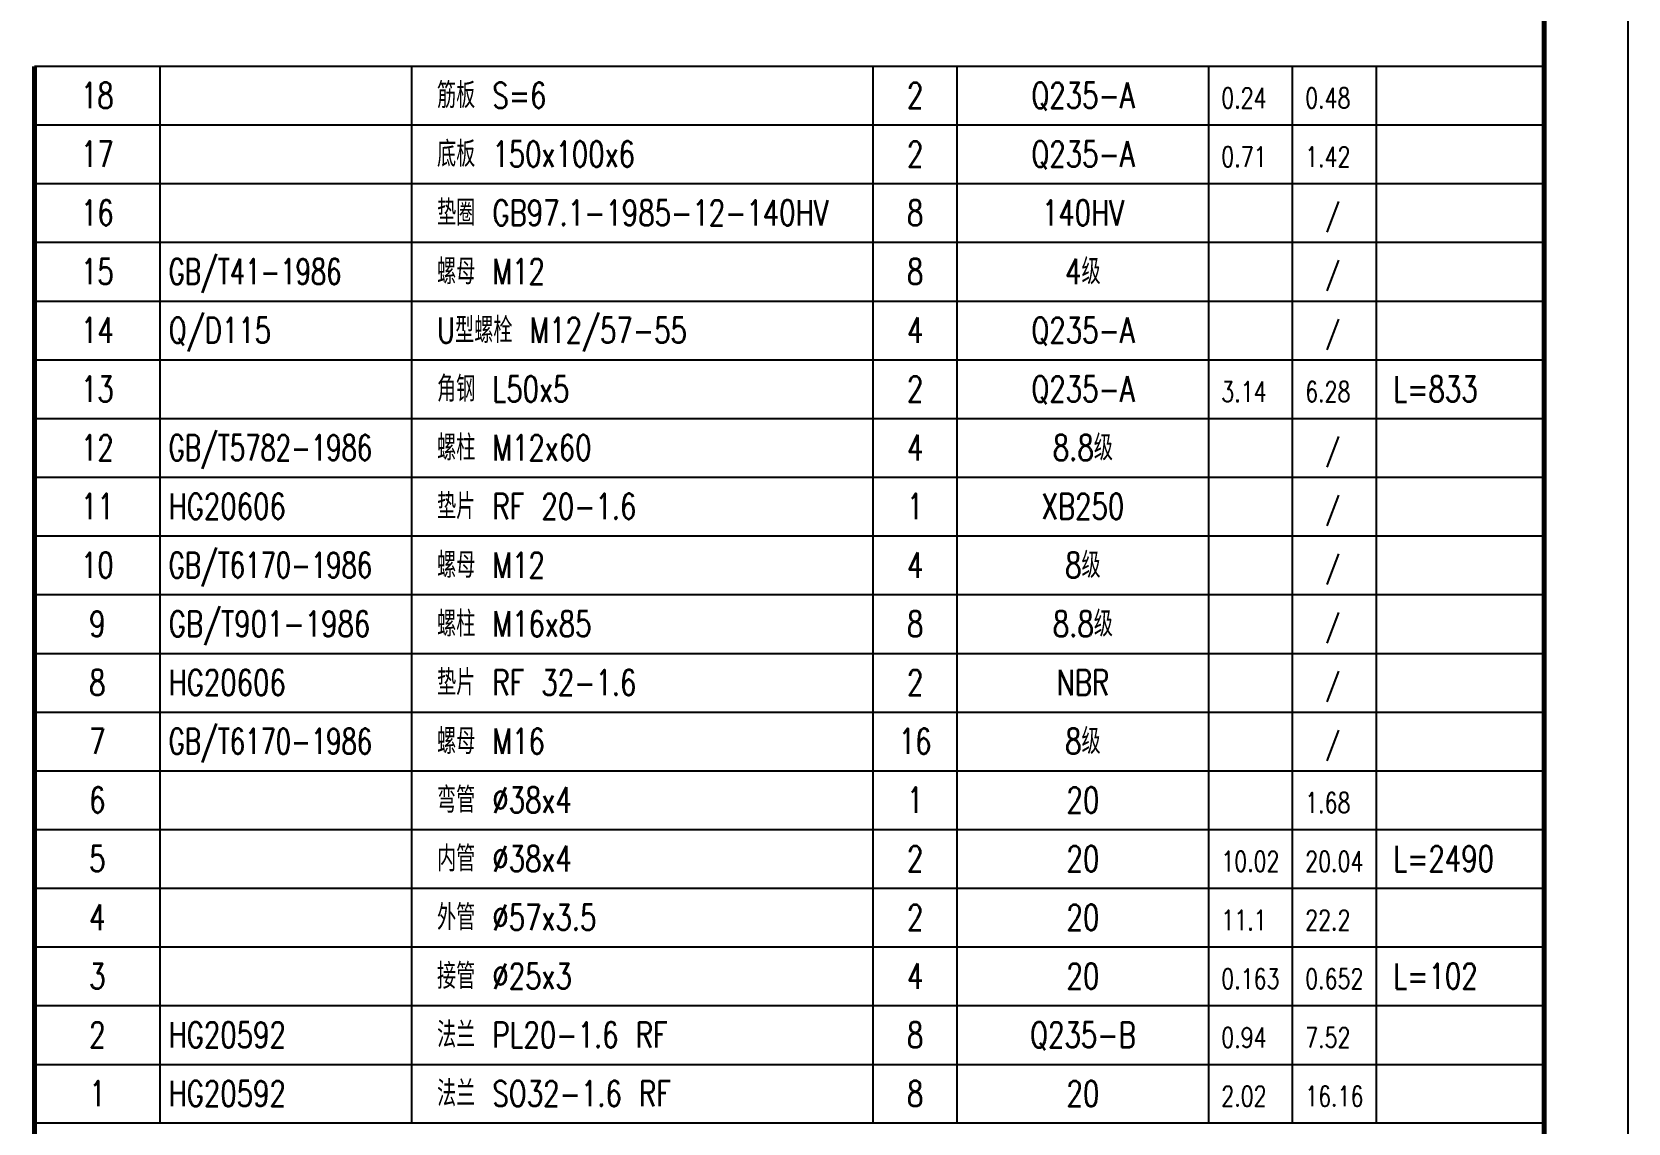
# Model space of a CAD drawing. Extents: x -8431 to -7574, y 1007 to 1601.
# Drawn here: x -7772.7 to -7582.4, y 1088.6 to 1218.7 of the extents above; entities that cross this region are included whole.
import ezdxf
from ezdxf.enums import TextEntityAlignment as Align

# ---------------------------------------------------------------- set-up
doc = ezdxf.new("R2010")
doc.units = 0
doc.header["$LTSCALE"] = 10
doc.header["$MEASUREMENT"] = 0
doc.layers.add('1', color=2, linetype='CONTINUOUS')
doc.layers.add('2', color=1, linetype='CONTINUOUS')
doc.styles.add('HZ', font='txt', dxfattribs={"width": 0.75, "bigfont": 'hztxt'})

msp = doc.modelspace()

# ---------------------------------------------------------------- linework, layer by layer
at = {"layer": '1'}
for p, q in [((-7582.371, 1006.581), (-7582.371, 1600.581)), ((-7772.371, 1214.581), (-7592.371, 1214.581)), ((-7757.371, 1088.581), (-7757.371, 1214.581)), ((-7727.371, 1088.581), (-7727.371, 1214.581)), ((-7672.371, 1088.581), (-7672.371, 1214.581)), ((-7662.371, 1088.581), (-7662.371, 1214.581)), ((-7632.371, 1088.581), (-7632.371, 1214.581)), ((-7622.371, 1088.581), (-7622.371, 1214.581)), ((-7612.371, 1088.581), (-7612.371, 1214.581)), ((-7772.371, 1207.581), (-7592.371, 1207.581)), ((-7772.371, 1200.581), (-7592.371, 1200.581)), ((-7772.371, 1193.581), (-7592.371, 1193.581)), ((-7772.371, 1186.581), (-7592.371, 1186.581)), ((-7772.371, 1179.581), (-7592.371, 1179.581)), ((-7772.371, 1172.581), (-7592.371, 1172.581)), ((-7772.371, 1165.581), (-7592.371, 1165.581)), ((-7772.371, 1158.581), (-7592.371, 1158.581)), ((-7772.371, 1151.581), (-7592.371, 1151.581)), ((-7772.371, 1144.581), (-7592.371, 1144.581)), ((-7772.371, 1137.581), (-7592.371, 1137.581)), ((-7772.371, 1130.581), (-7592.371, 1130.581)), ((-7772.371, 1123.581), (-7592.371, 1123.581)), ((-7772.371, 1116.581), (-7592.371, 1116.581)), ((-7772.371, 1109.581), (-7592.371, 1109.581)), ((-7772.371, 1102.581), (-7592.371, 1102.581)), ((-7772.371, 1095.581), (-7592.371, 1095.581)), ((-7592.371, 1088.581), (-7772.371, 1088.581))]:
    msp.add_line(p, q, dxfattribs=at)
at = {"layer": '2', "const_width": 0.6}
for points in [[(-7592.371, 1016.581), (-7592.371, 1590.581)], [(-7772.371, 1088.581), (-7772.371, 1214.581)], [(-7772.371, 1076.581), (-7772.371, 1088.581)]]:
    msp.add_lwpolyline(points, dxfattribs=at)

# ---------------------------------------------------------------- texts
at = {"layer": '1', "style": 'HZ', "width": 0.75}
for s, p in [('18', (-7764.871, 1209.581)), ('2', (-7667.371, 1209.581)), ('Q235-A', (-7647.371, 1209.581)), ('17', (-7764.871, 1202.581)), ('2', (-7667.371, 1202.581)), ('Q235-A', (-7647.371, 1202.581)), ('16', (-7764.871, 1195.581)), ('8', (-7667.371, 1195.581)), ('140HV', (-7647.371, 1195.581)), ('15', (-7764.871, 1188.581)), ('8', (-7667.371, 1188.581)), ('4级', (-7647.371, 1188.581)), ('14', (-7764.871, 1181.581)), ('4', (-7667.371, 1181.581)), ('Q235-A', (-7647.371, 1181.581)), ('13', (-7764.871, 1174.581)), ('2', (-7667.371, 1174.581)), ('Q235-A', (-7647.371, 1174.581)), ('12', (-7764.871, 1167.581)), ('4', (-7667.371, 1167.581)), ('8.8级', (-7647.371, 1167.581)), ('11', (-7764.871, 1160.581)), ('1', (-7667.371, 1160.581)), ('XB250', (-7647.371, 1160.581)), ('10', (-7764.871, 1153.581)), ('4', (-7667.371, 1153.581)), ('8级', (-7647.371, 1153.581)), ('9', (-7764.871, 1146.581)), ('8', (-7667.371, 1146.581)), ('8.8级', (-7647.371, 1146.581)), ('8', (-7764.871, 1139.581)), ('2', (-7667.371, 1139.581)), ('NBR', (-7647.371, 1139.581)), ('7', (-7764.871, 1132.581)), ('16', (-7667.371, 1132.581)), ('8级', (-7647.371, 1132.581)), ('6', (-7764.871, 1125.581)), ('1', (-7667.371, 1125.581)), ('20', (-7647.371, 1125.581)), ('5', (-7764.871, 1118.581)), ('2', (-7667.371, 1118.581)), ('20', (-7647.371, 1118.581)), ('4', (-7764.871, 1111.581)), ('2', (-7667.371, 1111.581)), ('20', (-7647.371, 1111.581)), ('3', (-7764.871, 1104.581)), ('4', (-7667.371, 1104.581)), ('20', (-7647.371, 1104.581)), ('2', (-7764.871, 1097.581)), ('8', (-7667.371, 1097.581)), ('Q235-B', (-7647.371, 1097.581)), ('1', (-7764.871, 1090.581)), ('8', (-7667.371, 1090.581)), ('20', (-7647.371, 1090.581))]:
    msp.add_text(s, height=3.04, dxfattribs=at).set_placement(p, align=Align.CENTER)
at = {"layer": '1', "style": 'HZ'}
for s, height, width, p in [('筋板 S=6', 3.04, 0.75, (-7724.371, 1209.581)), ('0.24', 2.4, 0.75, (-7630.871, 1209.581)), ('0.48', 2.4, 0.75, (-7620.871, 1209.581)), ('底板 150x100x6', 3.04, 0.75, (-7724.371, 1202.581)), ('0.71', 2.4, 0.75, (-7630.871, 1202.581)), ('1.42', 2.4, 0.75, (-7620.871, 1202.581)), ('垫圈 GB97.1-1985-12-140HV', 3.04, 0.75, (-7724.371, 1195.581)), ('/', 2.4, 0.75, (-7618.443, 1195.581)), ('GB/T41-1986', 3.04, 0.7, (-7756.371, 1188.581)), ('螺母 M12', 3.04, 0.75, (-7724.371, 1188.581)), ('/', 2.4, 0.75, (-7618.443, 1188.581)), ('Q/D115', 3.04, 0.75, (-7756.371, 1181.581)), ('U型螺栓 M12/57-55', 3.04, 0.75, (-7724.371, 1181.581)), ('/', 2.4, 0.75, (-7618.443, 1181.581)), ('角钢 L50x5', 3.04, 0.75, (-7724.371, 1174.581)), ('3.14', 2.4, 0.75, (-7630.871, 1174.581)), ('6.28', 2.4, 0.75, (-7620.871, 1174.581)), ('L=833', 3.04, 0.75, (-7610.371, 1174.581)), ('GB/T5782-1986', 3.04, 0.7, (-7756.371, 1167.581)), ('螺柱 M12x60', 3.04, 0.75, (-7724.371, 1167.581)), ('/', 2.4, 0.75, (-7618.443, 1167.581)), ('HG20606', 3.04, 0.75, (-7756.371, 1160.581)), ('垫片 RF 20-1.6', 3.04, 0.75, (-7724.371, 1160.581)), ('/', 2.4, 0.75, (-7618.443, 1160.581)), ('GB/T6170-1986', 3.04, 0.7, (-7756.371, 1153.581)), ('螺母 M12', 3.04, 0.75, (-7724.371, 1153.581)), ('/', 2.4, 0.75, (-7618.443, 1153.581)), ('GB/T901-1986', 3.04, 0.75, (-7756.371, 1146.581)), ('螺柱 M16x85', 3.04, 0.75, (-7724.371, 1146.581)), ('/', 2.4, 0.75, (-7618.443, 1146.581)), ('HG20606', 3.04, 0.75, (-7756.371, 1139.581)), ('垫片 RF 32-1.6', 3.04, 0.75, (-7724.371, 1139.581)), ('/', 2.4, 0.75, (-7618.443, 1139.581)), ('GB/T6170-1986', 3.04, 0.7, (-7756.371, 1132.581)), ('螺母 M16', 3.04, 0.75, (-7724.371, 1132.581)), ('/', 2.4, 0.75, (-7618.443, 1132.581)), ('弯管 %%c38x4', 3.04, 0.75, (-7724.371, 1125.581)), ('1.68', 2.4, 0.75, (-7620.871, 1125.581)), ('内管 %%c38x4', 3.04, 0.75, (-7724.371, 1118.581)), ('10.02', 2.4, 0.75, (-7630.871, 1118.581)), ('20.04', 2.4, 0.75, (-7620.871, 1118.581)), ('L=2490', 3.04, 0.75, (-7610.371, 1118.581)), ('外管 %%c57x3.5', 3.04, 0.75, (-7724.371, 1111.581)), ('11.1', 2.4, 0.75, (-7630.871, 1111.581)), ('22.2', 2.4, 0.75, (-7620.871, 1111.581)), ('接管 %%c25x3', 3.04, 0.75, (-7724.371, 1104.581)), ('L=102', 3.04, 0.75, (-7610.371, 1104.581)), ('0.163', 2.4, 0.75, (-7630.871, 1104.581)), ('0.652', 2.4, 0.75, (-7620.871, 1104.581)), ('HG20592', 3.04, 0.75, (-7756.371, 1097.581)), ('法兰 PL20-1.6 RF', 3.04, 0.75, (-7724.371, 1097.581)), ('0.94', 2.4, 0.75, (-7630.871, 1097.581)), ('7.52', 2.4, 0.75, (-7620.871, 1097.581)), ('HG20592', 3.04, 0.75, (-7756.371, 1090.581)), ('法兰 SO32-1.6 RF', 3.04, 0.75, (-7724.371, 1090.581)), ('2.02', 2.4, 0.75, (-7630.871, 1090.581)), ('16.16', 2.4, 0.75, (-7620.871, 1090.581))]:
    msp.add_text(s, height=height, dxfattribs=dict(at, width=width)).set_placement(p)

doc.saveas('drawing.dxf')
